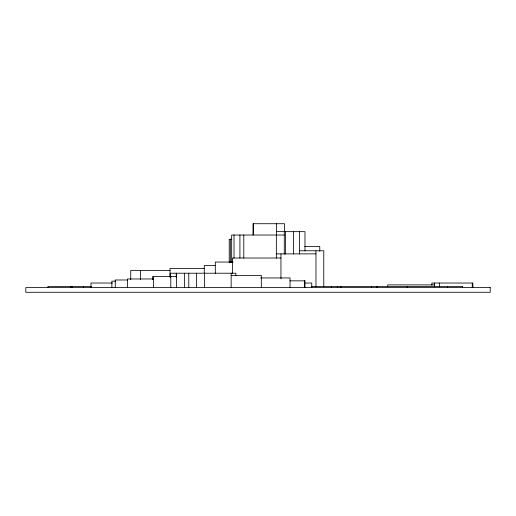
<?xml version="1.0" encoding="UTF-8"?>
<svg xmlns="http://www.w3.org/2000/svg" width="516" height="516" viewBox="0 0 516 516"><rect width="100%" height="100%" fill="white"/><g stroke="black" fill="none" stroke-linecap="round" stroke-linejoin="round"><path stroke-width="0.77" d="M276.434 231.652L304.975 231.652L304.975 250.815M284.277 235.025L231.671 235.025L231.671 262.599M231.671 239.263L229.233 239.263L229.233 262.599M304.775 246.487L319.765 246.487L319.765 251.318M299.615 250.77L323.777 250.77L323.777 286.741M276.35 253.872L315.966 253.872M280.949 258.019L232.477 258.019L232.477 273.196M233.232 262.044L215.32 262.044L215.32 273.37M215.353 265.501L204.259 265.501L204.259 273.37M204.259 268.41L170.022 268.41L170.022 277.182M170.022 270.423L130.735 270.423L130.735 279.762M231.155 275.428L261.322 275.428L261.322 287.541M176.582 276.492L152.652 276.492L152.652 279.653M260.548 277.943L290.024 277.943L290.024 287.541M153.458 278.963L127.6 278.963L127.6 287.541M127.6 279.988L115.242 279.988L115.242 287.541M289.928 280.846L305.046 280.846M115.681 281.168L111.869 281.168L111.869 287.541M112.533 283.026L90.984 283.026L90.984 287.541M434.414 284.89L387.677 284.89L387.677 286.883M91.455 286.477L47.956 286.477L47.956 287.541M311.754 286.477L462.723 286.477M472.869 287.541L472.869 283.026L431.866 283.026L431.866 285.284M472.256 283.026L472.256 287.541M462.613 286.477L462.613 287.541M447.54 286.477L447.54 287.541M439.574 283.026L439.574 286.793M434.414 283.026L434.414 286.883M407.253 286.477L407.253 287.541M377.086 286.477L377.086 287.541M371.655 286.477L371.655 287.541M340.876 286.477L340.876 287.541M337.38 286.477L337.38 287.541M331.446 286.477L331.446 287.541M315.966 250.77L315.966 286.741M311.754 287.541L311.754 283.026L304.704 283.026L304.704 287.541M304.872 280.846L304.872 287.541M304.369 280.846L304.369 287.541M299.615 231.652L299.615 254.007M293.475 231.652L293.475 254.007M285.541 231.652L285.541 254.007M284.522 231.697L284.522 223.718L253.001 223.718L253.001 234.89M284.277 231.652L284.277 254.124M280.949 253.872L280.949 278.769M276.434 223.718L276.434 234.89M276.35 235.025L276.35 258.103M253.472 223.718L253.472 234.89M243.791 235.025L243.791 258.103M239.914 235.025L239.914 258.103M235.876 275.608L235.876 273.222L170.177 273.222L170.177 277.202M234.019 235.025L234.019 258.103M231.155 273.222L231.155 287.541M230.33 239.263L230.33 262.599M204.471 273.222L204.471 287.541M196.48 273.222L196.48 287.541M188.785 273.222L188.785 287.541M184.405 273.222L184.405 287.541M176.582 273.222L176.582 287.541M176.24 273.222L176.24 277.202M170.79 276.492L170.79 287.541M153.458 276.492L153.458 287.541M140.487 270.423L140.487 279.762M83.411 286.477L83.411 287.541M71.943 286.477L71.943 287.541M71.75 286.477L71.763 287.541M70.46 286.477L70.46 287.541M490.2 287.541L25.8 287.541L25.8 292.282L490.2 292.282L490.2 287.541"/></g></svg>
